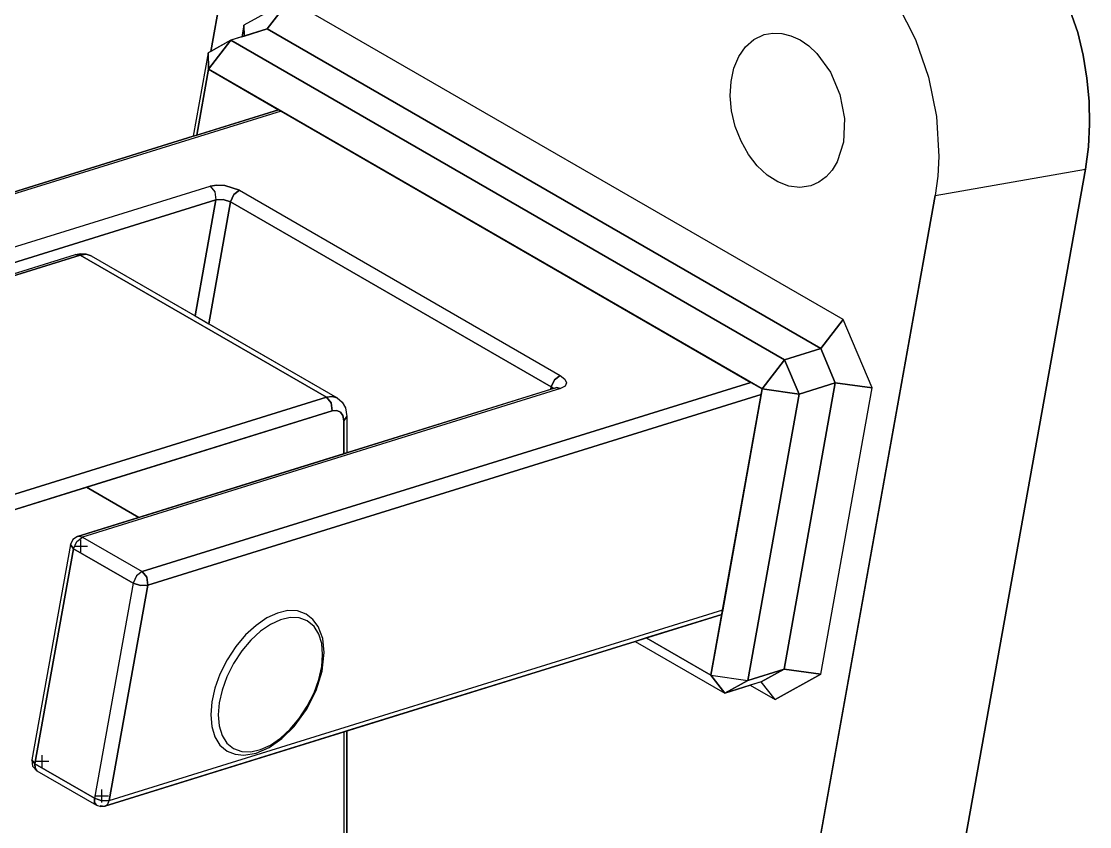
# Model space of a CAD drawing. Header units: millimetres. Extents: x -6198 to -2727, y 3560 to 4988.
# Drawn here: x -2929.8 to -2727.2, y 4397.4 to 4550.2 of the extents above; entities that cross this region are included whole.
import ezdxf

# ---------------------------------------------------------------- set-up
doc = ezdxf.new("R2010")
doc.units = ezdxf.units.MM
doc.header["$LTSCALE"] = 0.3
doc.layers.add('LCL', color=7, linetype='Continuous', lineweight=25)

msp = doc.modelspace()

# ---------------------------------------------------------------- linework, layer by layer
at = {"layer": 'LCL'}
for p, q in [((-2885.44, 4591.6, 19.05), (-2893.88, 4544.47, 19.05)), ((-2893.88, 4544.47, 19.05), (-2885.44, 4591.6, 19.05)), ((-2885.44, 4591.6, 19.05), (-2893.88, 4544.47, 19.05)), ((-2729.47, 4548.03, 19.05), (-2732.35, 4556.33, 19.05)), ((-2729.47, 4548.03, 19.05), (-2732.35, 4556.33, 19.05)), ((-2732.35, 4556.33, 19.05), (-2729.47, 4548.03, 19.05)), ((-2878.93, 4554.23, 19.05), (-2887.59, 4549.44, 19.05)), ((-2878.93, 4554.23, 19.05), (-2887.59, 4549.44, 19.05)), ((-2878.93, 4554.23, 19.05), (-2887.59, 4549.44, 19.05)), ((-2878.93, 4554.23, 19.05), (-2883.17, 4548.73, 19.05)), ((-2883.17, 4548.73, 19.05), (-2878.93, 4554.23, 19.05)), ((-2878.93, 4554.23, 19.05), (-2883.17, 4548.73, 19.05)), ((-2773.93, 4493.61, 19.05), (-2878.93, 4554.23, 19.05)), ((-2773.93, 4493.61, 19.05), (-2878.93, 4554.23, 19.05)), ((-2773.93, 4493.61, 19.05), (-2878.93, 4554.23, 19.05)), ((-2763.61, 4553.43, 19.05), (-2760.24, 4546.74, 19.05)), ((-2763.61, 4553.43, 19.05), (-2760.24, 4546.74, 19.05)), ((-2763.61, 4553.43, 19.05), (-2760.24, 4546.74, 19.05)), ((-2883.17, 4548.73, 19.05), (-2890.06, 4546.59, 19.05)), ((-2887.59, 4549.44, 19.05), (-2887.99, 4547.23, 19.05)), ((-2887.59, 4549.44, 19.05), (-2887.99, 4547.23, 19.05)), ((-2887.59, 4549.44, 19.05), (-2887.99, 4547.23, 19.05)), ((-2887.59, 4549.44, 19.05), (-2887.53, 4547.37, 19.05)), ((-2887.53, 4547.37, 19.05), (-2887.59, 4549.44, 19.05)), ((-2887.59, 4549.44, 19.05), (-2887.53, 4547.37, 19.05)), ((-2883.17, 4548.73, 19.05), (-2887.53, 4547.37, 19.05)), ((-2887.53, 4547.37, 19.05), (-2883.17, 4548.73, 19.05)), ((-2883.17, 4548.73, 19.05), (-2778.17, 4488.1, 19.05)), ((-2778.17, 4488.1, 19.05), (-2883.17, 4548.73, 19.05)), ((-2778.17, 4488.1, 19.05), (-2883.17, 4548.73, 19.05)), ((-2890.06, 4546.59, 19.05), (-2894.39, 4544.19, 19.05)), ((-2890.06, 4546.59, 19.05), (-2894.3, 4541.08, 19.05)), ((-2894.3, 4541.08, 19.05), (-2890.06, 4546.59, 19.05)), ((-2894.3, 4541.08, 19.05), (-2890.06, 4546.59, 19.05)), ((-2890.06, 4546.59, 19.05), (-2893.88, 4544.47, 19.05)), ((-2890.06, 4546.59, 19.05), (-2893.88, 4544.47, 19.05)), ((-2887.99, 4547.23, 19.05), (-2890.06, 4546.59, 19.05)), ((-2887.99, 4547.23, 19.05), (-2890.06, 4546.59, 19.05)), ((-2785.05, 4485.96, 19.05), (-2890.06, 4546.59, 19.05)), ((-2890.06, 4546.59, 19.05), (-2785.05, 4485.96, 19.05)), ((-2785.05, 4485.96, 19.05), (-2890.06, 4546.59, 19.05)), ((-2887.53, 4547.37, 19.05), (-2887.99, 4547.23, 19.05)), ((-2887.99, 4547.23, 19.05), (-2887.53, 4547.37, 19.05)), ((-2792.46, 4545.32, 19.05), (-2790.86, 4546.74, 19.05)), ((-2792.46, 4545.32, 19.05), (-2790.86, 4546.74, 19.05)), ((-2790.86, 4546.74, 19.05), (-2788.95, 4547.65, 19.05)), ((-2790.86, 4546.74, 19.05), (-2788.95, 4547.65, 19.05)), ((-2788.95, 4547.65, 19.05), (-2787.3, 4547.96, 19.05)), ((-2788.95, 4547.65, 19.05), (-2787.3, 4547.96, 19.05)), ((-2787.3, 4547.96, 19.05), (-2785.59, 4547.89, 19.05)), ((-2787.3, 4547.96, 19.05), (-2785.59, 4547.89, 19.05)), ((-2785.59, 4547.89, 19.05), (-2783.85, 4547.45, 19.05)), ((-2785.59, 4547.89, 19.05), (-2783.85, 4547.45, 19.05)), ((-2783.85, 4547.45, 19.05), (-2782.11, 4546.64, 19.05)), ((-2783.85, 4547.45, 19.05), (-2782.11, 4546.64, 19.05)), ((-2782.11, 4546.64, 19.05), (-2780.46, 4545.5, 19.05)), ((-2782.11, 4546.64, 19.05), (-2780.46, 4545.5, 19.05)), ((-2760.24, 4546.74, 19.05), (-2757.75, 4539.57, 19.05)), ((-2760.24, 4546.74, 19.05), (-2757.75, 4539.57, 19.05)), ((-2760.24, 4546.74, 19.05), (-2757.75, 4539.57, 19.05)), ((-2728.45, 4543.75, 19.05), (-2729.47, 4548.03, 19.05)), ((-2728.45, 4543.75, 19.05), (-2729.47, 4548.03, 19.05)), ((-2729.47, 4548.03, 19.05), (-2728.45, 4543.75, 19.05)), ((-2894.39, 4544.19, 19.05), (-2897.22, 4528.38, 19.05)), ((-2894.39, 4544.19, 19.05), (-2897.22, 4528.38, 19.05)), ((-2894.39, 4544.19, 19.05), (-2897.22, 4528.38, 19.05)), ((-2893.88, 4544.47, 19.05), (-2894.39, 4544.19, 19.05)), ((-2893.88, 4544.47, 19.05), (-2894.39, 4544.19, 19.05)), ((-2894.3, 4541.08, 19.05), (-2894.39, 4544.19, 19.05)), ((-2894.39, 4544.19, 19.05), (-2894.3, 4541.08, 19.05)), ((-2894.3, 4541.08, 19.05), (-2894.39, 4544.19, 19.05)), ((-2793.73, 4543.48, 19.05), (-2792.46, 4545.32, 19.05)), ((-2793.73, 4543.48, 19.05), (-2792.46, 4545.32, 19.05)), ((-2780.46, 4545.5, 19.05), (-2778.93, 4544.07, 19.05)), ((-2780.46, 4545.5, 19.05), (-2778.93, 4544.07, 19.05)), ((-2794.66, 4541.27, 19.05), (-2793.73, 4543.48, 19.05)), ((-2794.66, 4541.27, 19.05), (-2793.73, 4543.48, 19.05)), ((-2778.93, 4544.07, 19.05), (-2776.36, 4540.54, 19.05)), ((-2778.93, 4544.07, 19.05), (-2776.36, 4540.54, 19.05)), ((-2727.72, 4539.41, 19.05), (-2728.45, 4543.75, 19.05)), ((-2727.72, 4539.41, 19.05), (-2728.45, 4543.75, 19.05)), ((-2728.45, 4543.75, 19.05), (-2727.72, 4539.41, 19.05)), ((-2894.3, 4541.08, 19.05), (-2896.54, 4528.59, 19.05)), ((-2896.54, 4528.59, 19.05), (-2894.3, 4541.08, 19.05)), ((-2894.3, 4541.08, 19.05), (-2896.54, 4528.59, 19.05)), ((-2894.3, 4541.08, 19.05), (-2881.02, 4533.41, 19.05)), ((-2881.02, 4533.41, 19.05), (-2894.3, 4541.08, 19.05)), ((-2789.29, 4480.45, 19.05), (-2894.3, 4541.08, 19.05)), ((-2795.21, 4538.78, 19.05), (-2794.66, 4541.27, 19.05)), ((-2795.21, 4538.78, 19.05), (-2794.66, 4541.27, 19.05)), ((-2776.36, 4540.54, 19.05), (-2774.56, 4536.33, 19.05)), ((-2776.36, 4540.54, 19.05), (-2774.56, 4536.33, 19.05)), ((-2795.36, 4536.06, 19.05), (-2795.21, 4538.78, 19.05)), ((-2795.36, 4536.06, 19.05), (-2795.21, 4538.78, 19.05)), ((-2757.75, 4539.57, 19.05), (-2756.24, 4532.11, 19.05)), ((-2757.75, 4539.57, 19.05), (-2756.24, 4532.11, 19.05)), ((-2757.75, 4539.57, 19.05), (-2756.24, 4532.11, 19.05)), ((-2727.3, 4535.05, 19.05), (-2727.72, 4539.41, 19.05)), ((-2727.3, 4535.05, 19.05), (-2727.72, 4539.41, 19.05)), ((-2727.72, 4539.41, 19.05), (-2727.3, 4535.05, 19.05)), ((-2795.11, 4533.19, 19.05), (-2795.36, 4536.06, 19.05)), ((-2795.11, 4533.19, 19.05), (-2795.36, 4536.06, 19.05)), ((-2774.56, 4536.33, 19.05), (-2773.69, 4531.72, 19.05)), ((-2774.56, 4536.33, 19.05), (-2773.69, 4531.72, 19.05)), ((-2727.2, 4530.7, 19.05), (-2727.3, 4535.05, 19.05)), ((-2727.2, 4530.7, 19.05), (-2727.3, 4535.05, 19.05)), ((-2727.3, 4535.05, 19.05), (-2727.2, 4530.7, 19.05)), ((-2881.02, 4533.41, 19.05), (-2996.91, 4497.4, 19.05)), ((-2880.55, 4533.14, 19.05), (-2995.99, 4497.26, 19.05)), ((-2880.55, 4533.14, 19.05), (-2995.99, 4497.26, 19.05)), ((-2880.55, 4533.14, 19.05), (-2995.99, 4497.26, 19.05)), ((-2896.54, 4528.59, 19.05), (-2881.02, 4533.41, 19.05)), ((-2896.54, 4528.59, 19.05), (-2881.02, 4533.41, 19.05)), ((-2881.02, 4533.41, 19.05), (-2880.55, 4533.14, 19.05)), ((-2881.02, 4533.41, 19.05), (-2880.55, 4533.14, 19.05)), ((-2791.45, 4481.7, 19.05), (-2880.55, 4533.14, 19.05)), ((-2880.55, 4533.14, 19.05), (-2791.45, 4481.7, 19.05)), ((-2794.41, 4530.24, 19.05), (-2795.11, 4533.19, 19.05)), ((-2794.41, 4530.24, 19.05), (-2795.11, 4533.19, 19.05)), ((-2756.24, 4532.11, 19.05), (-2755.79, 4524.57, 19.05)), ((-2756.24, 4532.11, 19.05), (-2755.79, 4524.57, 19.05)), ((-2756.24, 4532.11, 19.05), (-2755.79, 4524.57, 19.05)), ((-2793.31, 4527.42, 19.05), (-2794.41, 4530.24, 19.05)), ((-2793.31, 4527.42, 19.05), (-2794.41, 4530.24, 19.05)), ((-2773.69, 4531.72, 19.05), (-2773.88, 4527.28, 19.05)), ((-2773.69, 4531.72, 19.05), (-2773.88, 4527.28, 19.05)), ((-2727.43, 4526.38, 19.05), (-2727.2, 4530.7, 19.05)), ((-2727.43, 4526.38, 19.05), (-2727.2, 4530.7, 19.05)), ((-2727.2, 4530.7, 19.05), (-2727.43, 4526.38, 19.05)), ((-2897.22, 4528.38, 19.05), (-2996.91, 4497.4, 19.05)), ((-2996.91, 4497.4, 19.05), (-2897.22, 4528.38, 19.05)), ((-2897.22, 4528.38, 19.05), (-2896.54, 4528.59, 19.05)), ((-2897.22, 4528.38, 19.05), (-2896.54, 4528.59, 19.05)), ((-2791.9, 4524.91, 19.05), (-2793.31, 4527.42, 19.05)), ((-2791.9, 4524.91, 19.05), (-2793.31, 4527.42, 19.05)), ((-2773.88, 4527.28, 19.05), (-2775.08, 4523.51, 19.05)), ((-2773.88, 4527.28, 19.05), (-2775.08, 4523.51, 19.05)), ((-2728.01, 4522.13, 19.05), (-2727.43, 4526.38, 19.05)), ((-2728.01, 4522.13, 19.05), (-2727.43, 4526.38, 19.05)), ((-2727.43, 4526.38, 19.05), (-2728.01, 4522.13, 19.05)), ((-2790.23, 4522.76, 19.05), (-2791.9, 4524.91, 19.05)), ((-2790.23, 4522.76, 19.05), (-2791.9, 4524.91, 19.05)), ((-2755.79, 4524.57, 19.05), (-2755.99, 4520.83, 19.05)), ((-2755.79, 4524.57, 19.05), (-2755.99, 4520.83, 19.05)), ((-2755.79, 4524.57, 19.05), (-2755.99, 4520.83, 19.05)), ((-2788.36, 4521.02, 19.05), (-2790.23, 4522.76, 19.05)), ((-2788.36, 4521.02, 19.05), (-2790.23, 4522.76, 19.05)), ((-2776.03, 4521.96, 19.05), (-2777.18, 4520.67, 19.05)), ((-2776.03, 4521.96, 19.05), (-2777.18, 4520.67, 19.05)), ((-2775.08, 4523.51, 19.05), (-2776.03, 4521.96, 19.05)), ((-2775.08, 4523.51, 19.05), (-2776.03, 4521.96, 19.05)), ((-2772.55, 4273.7, 19.05), (-2728.01, 4522.13, 19.05)), ((-2728.01, 4522.13, 19.05), (-2772.55, 4273.7, 19.05)), ((-2772.55, 4273.7, 19.05), (-2728.01, 4522.13, 19.05)), ((-2756.49, 4517.16, 19.05), (-2728.01, 4522.13, 19.05)), ((-2756.49, 4517.16, 19.05), (-2728.01, 4522.13, 19.05)), ((-2756.49, 4517.16, 19.05), (-2728.01, 4522.13, 19.05)), ((-2786.35, 4519.72, 19.05), (-2788.36, 4521.02, 19.05)), ((-2786.35, 4519.72, 19.05), (-2788.36, 4521.02, 19.05)), ((-2777.18, 4520.67, 19.05), (-2778.53, 4519.67, 19.05)), ((-2777.18, 4520.67, 19.05), (-2778.53, 4519.67, 19.05)), ((-2755.99, 4520.83, 19.05), (-2756.49, 4517.16, 19.05)), ((-2755.99, 4520.83, 19.05), (-2756.49, 4517.16, 19.05)), ((-2755.99, 4520.83, 19.05), (-2756.49, 4517.16, 19.05)), ((-2984.68, 4490.73, 19.05), (-2893.99, 4518.92, 19.05)), ((-2984.68, 4490.73, 19.05), (-2893.99, 4518.92, 19.05)), ((-2984.68, 4490.73, 19.05), (-2893.99, 4518.92, 19.05)), ((-2893.99, 4518.92, 19.05), (-2892.69, 4519.12, 19.05)), ((-2892.69, 4519.12, 19.05), (-2893.99, 4518.92, 19.05)), ((-2892.69, 4519.12, 19.05), (-2893.99, 4518.92, 19.05)), ((-2893.99, 4518.92, 19.05), (-2893.08, 4517.82, 19.05)), ((-2893.99, 4518.92, 19.05), (-2893.08, 4517.82, 19.05)), ((-2893.99, 4518.92, 19.05), (-2893.08, 4517.82, 19.05)), ((-2893.08, 4517.82, 19.05), (-2892.89, 4516.33, 19.05)), ((-2893.08, 4517.82, 19.05), (-2892.89, 4516.33, 19.05)), ((-2893.08, 4517.82, 19.05), (-2892.89, 4516.33, 19.05)), ((-2892.69, 4519.12, 19.05), (-2891.21, 4519.04, 19.05)), ((-2891.21, 4519.04, 19.05), (-2892.69, 4519.12, 19.05)), ((-2891.21, 4519.04, 19.05), (-2892.69, 4519.12, 19.05)), ((-2891.21, 4519.04, 19.05), (-2888.4, 4518.14, 19.05)), ((-2888.4, 4518.14, 19.05), (-2891.21, 4519.04, 19.05)), ((-2888.4, 4518.14, 19.05), (-2891.21, 4519.04, 19.05)), ((-2889.47, 4517.32, 19.05), (-2888.4, 4518.14, 19.05)), ((-2889.47, 4517.32, 19.05), (-2888.4, 4518.14, 19.05)), ((-2888.4, 4518.14, 19.05), (-2889.47, 4517.32, 19.05)), ((-2888.4, 4518.14, 19.05), (-2827.59, 4483.03, 19.05)), ((-2888.4, 4518.14, 19.05), (-2827.59, 4483.03, 19.05)), ((-2888.4, 4518.14, 19.05), (-2827.59, 4483.03, 19.05)), ((-2784.26, 4518.93, 19.05), (-2786.35, 4519.72, 19.05)), ((-2784.26, 4518.93, 19.05), (-2786.35, 4519.72, 19.05)), ((-2782.14, 4518.67, 19.05), (-2784.26, 4518.93, 19.05)), ((-2782.14, 4518.67, 19.05), (-2784.26, 4518.93, 19.05)), ((-2780.05, 4519, 19.05), (-2782.14, 4518.67, 19.05)), ((-2780.05, 4519, 19.05), (-2782.14, 4518.67, 19.05)), ((-2778.53, 4519.67, 19.05), (-2780.05, 4519, 19.05)), ((-2778.53, 4519.67, 19.05), (-2780.05, 4519, 19.05)), ((-2983.58, 4488.14, 19.05), (-2892.89, 4516.33, 19.05)), ((-2892.89, 4516.33, 19.05), (-2970.22, 4492.29, 19.05)), ((-2892.89, 4516.33, 19.05), (-2970.22, 4492.29, 19.05)), ((-2896.84, 4494.32, 19.05), (-2892.89, 4516.33, 19.05)), ((-2892.89, 4516.33, 19.05), (-2896.84, 4494.32, 19.05)), ((-2892.89, 4516.33, 19.05), (-2896.84, 4494.32, 19.05)), ((-2890.1, 4515.94, 19.05), (-2894.24, 4492.82, 19.05)), ((-2894.24, 4492.82, 19.05), (-2890.1, 4515.94, 19.05)), ((-2890.1, 4515.94, 19.05), (-2894.24, 4492.82, 19.05)), ((-2891.5, 4516.39, 19.05), (-2892.89, 4516.33, 19.05)), ((-2892.89, 4516.33, 19.05), (-2891.5, 4516.39, 19.05)), ((-2891.5, 4516.39, 19.05), (-2892.89, 4516.33, 19.05)), ((-2890.1, 4515.94, 19.05), (-2891.5, 4516.39, 19.05)), ((-2891.5, 4516.39, 19.05), (-2890.1, 4515.94, 19.05)), ((-2890.1, 4515.94, 19.05), (-2891.5, 4516.39, 19.05)), ((-2890.1, 4515.94, 19.05), (-2889.47, 4517.32, 19.05)), ((-2890.1, 4515.94, 19.05), (-2889.47, 4517.32, 19.05)), ((-2889.47, 4517.32, 19.05), (-2890.1, 4515.94, 19.05)), ((-2829.29, 4480.83, 19.05), (-2890.1, 4515.94, 19.05)), ((-2829.29, 4480.83, 19.05), (-2890.1, 4515.94, 19.05)), ((-2890.1, 4515.94, 19.05), (-2829.29, 4480.83, 19.05)), ((-2756.49, 4517.16, 19.05), (-2801.03, 4268.73, 19.05)), ((-2801.03, 4268.73, 19.05), (-2756.49, 4517.16, 19.05)), ((-2801.03, 4268.73, 19.05), (-2756.49, 4517.16, 19.05)), ((-2980.45, 4487.03, 19.05), (-2919.53, 4505.98, 19.05)), ((-2979.54, 4486.9, 19.05), (-2918.62, 4505.84, 19.05)), ((-2918.62, 4505.84, 19.05), (-2979.54, 4486.9, 19.05)), ((-2979.54, 4486.9, 19.05), (-2918.62, 4505.84, 19.05)), ((-2967.88, 4490.94, 19.05), (-2919.53, 4505.98, 19.05)), ((-2967.88, 4490.94, 19.05), (-2919.53, 4505.98, 19.05)), ((-2919.53, 4505.98, 19.05), (-2918.57, 4506.16, 19.05)), ((-2919.53, 4505.98, 19.05), (-2918.57, 4506.16, 19.05)), ((-2919.53, 4505.98, 19.05), (-2918.57, 4506.16, 19.05)), ((-2918.62, 4505.84, 19.05), (-2919.53, 4505.98, 19.05)), ((-2919.53, 4505.98, 19.05), (-2918.62, 4505.84, 19.05)), ((-2919.53, 4505.98, 19.05), (-2918.62, 4505.84, 19.05)), ((-2917.52, 4505.99, 19.05), (-2918.62, 4505.84, 19.05)), ((-2918.62, 4505.84, 19.05), (-2917.52, 4505.99, 19.05)), ((-2918.62, 4505.84, 19.05), (-2917.52, 4505.99, 19.05)), ((-2918.62, 4505.84, 19.05), (-2871.95, 4478.9, 19.05)), ((-2871.95, 4478.9, 19.05), (-2918.62, 4505.84, 19.05)), ((-2918.62, 4505.84, 19.05), (-2871.95, 4478.9, 19.05)), ((-2918.57, 4506.16, 19.05), (-2917.54, 4506.09, 19.05)), ((-2918.57, 4506.16, 19.05), (-2917.54, 4506.09, 19.05)), ((-2918.57, 4506.16, 19.05), (-2917.54, 4506.09, 19.05)), ((-2917.54, 4506.09, 19.05), (-2916.57, 4505.71, 19.05)), ((-2917.54, 4506.09, 19.05), (-2916.57, 4505.71, 19.05)), ((-2917.54, 4506.09, 19.05), (-2916.57, 4505.71, 19.05)), ((-2916.57, 4505.71, 19.05), (-2917.52, 4505.99, 19.05)), ((-2917.52, 4505.99, 19.05), (-2916.57, 4505.71, 19.05)), ((-2917.52, 4505.99, 19.05), (-2916.57, 4505.71, 19.05)), ((-2916.57, 4505.71, 19.05), (-2896.84, 4494.32, 19.05)), ((-2916.57, 4505.71, 19.05), (-2896.84, 4494.32, 19.05)), ((-2916.57, 4505.71, 19.05), (-2869.91, 4478.77, 19.05)), ((-2896.84, 4494.32, 19.05), (-2894.24, 4492.82, 19.05)), ((-2896.84, 4494.32, 19.05), (-2894.24, 4492.82, 19.05)), ((-2778.17, 4488.1, 19.05), (-2773.93, 4493.61, 19.05)), ((-2773.93, 4493.61, 19.05), (-2778.17, 4488.1, 19.05)), ((-2773.93, 4493.61, 19.05), (-2778.17, 4488.1, 19.05)), ((-2768.43, 4480.65, 19.05), (-2773.93, 4493.61, 19.05)), ((-2768.43, 4480.65, 19.05), (-2773.93, 4493.61, 19.05)), ((-2768.43, 4480.65, 19.05), (-2773.93, 4493.61, 19.05)), ((-2894.24, 4492.82, 19.05), (-2869.91, 4478.77, 19.05)), ((-2894.24, 4492.82, 19.05), (-2869.91, 4478.77, 19.05)), ((-2785.05, 4485.96, 19.05), (-2778.17, 4488.1, 19.05)), ((-2778.17, 4488.1, 19.05), (-2785.05, 4485.96, 19.05)), ((-2778.17, 4488.1, 19.05), (-2785.05, 4485.96, 19.05)), ((-2778.17, 4488.1, 19.05), (-2775.43, 4481.62, 19.05)), ((-2775.43, 4481.62, 19.05), (-2778.17, 4488.1, 19.05)), ((-2775.43, 4481.62, 19.05), (-2778.17, 4488.1, 19.05)), ((-2789.29, 4480.45, 19.05), (-2785.05, 4485.96, 19.05)), ((-2785.05, 4485.96, 19.05), (-2789.29, 4480.45, 19.05)), ((-2789.29, 4480.45, 19.05), (-2785.05, 4485.96, 19.05)), ((-2785.05, 4485.96, 19.05), (-2782.31, 4479.48, 19.05)), ((-2782.31, 4479.48, 19.05), (-2785.05, 4485.96, 19.05)), ((-2782.31, 4479.48, 19.05), (-2785.05, 4485.96, 19.05)), ((-2906.9, 4445.83, 19.05), (-2791.45, 4481.7, 19.05)), ((-2791.45, 4481.7, 19.05), (-2906.9, 4445.83, 19.05)), ((-2791.45, 4481.7, 19.05), (-2906.9, 4445.83, 19.05)), ((-2828.66, 4482.21, 19.05), (-2829.29, 4480.83, 19.05)), ((-2829.29, 4480.83, 19.05), (-2828.66, 4482.21, 19.05)), ((-2828.66, 4482.21, 19.05), (-2829.29, 4480.83, 19.05)), ((-2827.59, 4483.03, 19.05), (-2828.66, 4482.21, 19.05)), ((-2828.66, 4482.21, 19.05), (-2827.59, 4483.03, 19.05)), ((-2827.59, 4483.03, 19.05), (-2828.66, 4482.21, 19.05)), ((-2827.59, 4483.03, 19.05), (-2826.71, 4482.33, 19.05)), ((-2827.59, 4483.03, 19.05), (-2826.71, 4482.33, 19.05)), ((-2827.59, 4483.03, 19.05), (-2826.71, 4482.33, 19.05)), ((-2826.71, 4482.33, 19.05), (-2826.4, 4481.63, 19.05)), ((-2826.71, 4482.33, 19.05), (-2826.4, 4481.63, 19.05)), ((-2826.71, 4482.33, 19.05), (-2826.4, 4481.63, 19.05)), ((-2826.4, 4481.63, 19.05), (-2826.67, 4481, 19.05)), ((-2826.4, 4481.63, 19.05), (-2826.67, 4481, 19.05)), ((-2826.4, 4481.63, 19.05), (-2826.67, 4481, 19.05)), ((-2791.45, 4481.7, 19.05), (-2789.29, 4480.45, 19.05)), ((-2789.29, 4480.45, 19.05), (-2791.45, 4481.7, 19.05)), ((-2775.43, 4481.62, 19.05), (-2785.15, 4427.32, 19.05)), ((-2785.15, 4427.32, 19.05), (-2775.43, 4481.62, 19.05)), ((-2785.15, 4427.32, 19.05), (-2775.43, 4481.62, 19.05)), ((-2775.43, 4481.62, 19.05), (-2782.31, 4479.48, 19.05)), ((-2782.31, 4479.48, 19.05), (-2775.43, 4481.62, 19.05)), ((-2775.43, 4481.62, 19.05), (-2782.31, 4479.48, 19.05)), ((-2768.43, 4480.65, 19.05), (-2775.43, 4481.62, 19.05)), ((-2775.43, 4481.62, 19.05), (-2768.43, 4480.65, 19.05)), ((-2768.43, 4480.65, 19.05), (-2775.43, 4481.62, 19.05)), ((-2828.43, 4480.68, 19.05), (-2919.12, 4452.49, 19.05)), ((-2827.53, 4480.54, 19.05), (-2918.21, 4452.36, 19.05)), ((-2827.53, 4480.54, 19.05), (-2918.21, 4452.36, 19.05)), ((-2827.53, 4480.54, 19.05), (-2918.21, 4452.36, 19.05)), ((-2789.49, 4479.38, 19.05), (-2905.8, 4443.23, 19.05)), ((-2905.8, 4443.23, 19.05), (-2789.49, 4479.38, 19.05)), ((-2789.49, 4479.38, 19.05), (-2905.8, 4443.23, 19.05)), ((-2868.08, 4468.36, 19.05), (-2829.37, 4480.39, 19.05)), ((-2868.08, 4468.36, 19.05), (-2829.37, 4480.39, 19.05)), ((-2829.37, 4480.39, 19.05), (-2829.29, 4480.83, 19.05)), ((-2829.37, 4480.39, 19.05), (-2829.29, 4480.83, 19.05)), ((-2829.29, 4480.83, 19.05), (-2829.37, 4480.39, 19.05)), ((-2829.37, 4480.39, 19.05), (-2828.89, 4480.53, 19.05)), ((-2828.89, 4480.53, 19.05), (-2829.37, 4480.39, 19.05)), ((-2828.89, 4480.53, 19.05), (-2829.29, 4480.83, 19.05)), ((-2829.29, 4480.83, 19.05), (-2828.89, 4480.53, 19.05)), ((-2829.29, 4480.83, 19.05), (-2828.89, 4480.53, 19.05)), ((-2828.89, 4480.53, 19.05), (-2828.43, 4480.68, 19.05)), ((-2828.43, 4480.68, 19.05), (-2828.89, 4480.53, 19.05)), ((-2828.31, 4480.73, 19.05), (-2828.43, 4480.68, 19.05)), ((-2828.31, 4480.73, 19.05), (-2828.43, 4480.68, 19.05)), ((-2828.31, 4480.73, 19.05), (-2828.43, 4480.68, 19.05)), ((-2828.43, 4480.68, 19.05), (-2828.33, 4480.7, 19.05)), ((-2828.43, 4480.68, 19.05), (-2828.33, 4480.7, 19.05)), ((-2827.53, 4480.54, 19.05), (-2828.43, 4480.68, 19.05)), ((-2828.33, 4480.7, 19.05), (-2828.31, 4480.73, 19.05)), ((-2828.33, 4480.7, 19.05), (-2828.31, 4480.73, 19.05)), ((-2828.33, 4480.7, 19.05), (-2828.31, 4480.73, 19.05)), ((-2828.33, 4480.7, 19.05), (-2827.53, 4480.54, 19.05)), ((-2827.53, 4480.54, 19.05), (-2828.33, 4480.7, 19.05)), ((-2826.67, 4481, 19.05), (-2827.53, 4480.54, 19.05)), ((-2826.67, 4481, 19.05), (-2827.53, 4480.54, 19.05)), ((-2826.67, 4481, 19.05), (-2827.53, 4480.54, 19.05)), ((-2799.03, 4426.15, 19.05), (-2789.29, 4480.45, 19.05)), ((-2796.79, 4438.58, 19.05), (-2789.49, 4479.38, 19.05)), ((-2789.49, 4479.38, 19.05), (-2796.79, 4438.58, 19.05)), ((-2792.05, 4425.18, 19.05), (-2782.31, 4479.48, 19.05)), ((-2782.31, 4479.48, 19.05), (-2792.05, 4425.18, 19.05)), ((-2792.05, 4425.18, 19.05), (-2782.31, 4479.48, 19.05)), ((-2789.29, 4480.45, 19.05), (-2789.49, 4479.38, 19.05)), ((-2789.49, 4479.38, 19.05), (-2789.29, 4480.45, 19.05)), ((-2782.31, 4479.48, 19.05), (-2789.29, 4480.45, 19.05)), ((-2789.29, 4480.45, 19.05), (-2782.31, 4479.48, 19.05)), ((-2789.29, 4480.45, 19.05), (-2782.31, 4479.48, 19.05)), ((-2778.17, 4426.35, 19.05), (-2768.43, 4480.65, 19.05)), ((-2778.17, 4426.35, 19.05), (-2768.43, 4480.65, 19.05)), ((-2778.17, 4426.35, 19.05), (-2768.43, 4480.65, 19.05)), ((-2871.95, 4478.9, 19.05), (-2932.87, 4459.95, 19.05)), ((-2932.87, 4459.95, 19.05), (-2871.95, 4478.9, 19.05)), ((-2932.87, 4459.95, 19.05), (-2871.95, 4478.9, 19.05)), ((-2870.85, 4479.05, 19.05), (-2871.95, 4478.9, 19.05)), ((-2871.95, 4478.9, 19.05), (-2870.85, 4479.05, 19.05)), ((-2871.95, 4478.9, 19.05), (-2870.85, 4479.05, 19.05)), ((-2871.95, 4478.9, 19.05), (-2871.04, 4477.8, 19.05)), ((-2871.04, 4477.8, 19.05), (-2871.95, 4478.9, 19.05)), ((-2871.95, 4478.9, 19.05), (-2871.04, 4477.8, 19.05)), ((-2871.04, 4477.8, 19.05), (-2870.86, 4476.31, 19.05)), ((-2870.86, 4476.31, 19.05), (-2871.04, 4477.8, 19.05)), ((-2871.04, 4477.8, 19.05), (-2870.86, 4476.31, 19.05)), ((-2869.91, 4478.77, 19.05), (-2870.85, 4479.05, 19.05)), ((-2870.85, 4479.05, 19.05), (-2869.91, 4478.77, 19.05)), ((-2870.85, 4479.05, 19.05), (-2869.91, 4478.77, 19.05)), ((-2869.91, 4478.77, 19.05), (-2868.97, 4477.96, 19.05)), ((-2869.91, 4478.77, 19.05), (-2868.97, 4477.96, 19.05)), ((-2869.91, 4478.77, 19.05), (-2868.97, 4477.96, 19.05)), ((-2868.97, 4477.96, 19.05), (-2868.35, 4476.87, 19.05)), ((-2868.97, 4477.96, 19.05), (-2868.35, 4476.87, 19.05)), ((-2868.97, 4477.96, 19.05), (-2868.35, 4476.87, 19.05)), ((-2931.77, 4457.36, 19.05), (-2870.86, 4476.31, 19.05)), ((-2917.44, 4461.82, 19.05), (-2870.86, 4476.31, 19.05)), ((-2870.86, 4476.31, 19.05), (-2917.44, 4461.82, 19.05)), ((-2870.86, 4476.31, 19.05), (-2869.97, 4476.39, 19.05)), ((-2869.97, 4476.39, 19.05), (-2870.86, 4476.31, 19.05)), ((-2870.86, 4476.31, 19.05), (-2869.97, 4476.39, 19.05)), ((-2869.97, 4476.39, 19.05), (-2869.28, 4476.07, 19.05)), ((-2869.28, 4476.07, 19.05), (-2869.97, 4476.39, 19.05)), ((-2869.97, 4476.39, 19.05), (-2869.28, 4476.07, 19.05)), ((-2869.28, 4476.07, 19.05), (-2868.82, 4475.39, 19.05)), ((-2868.82, 4475.39, 19.05), (-2869.28, 4476.07, 19.05)), ((-2869.28, 4476.07, 19.05), (-2868.82, 4475.39, 19.05)), ((-2868.82, 4475.39, 19.05), (-2868.66, 4474.39, 19.05)), ((-2868.66, 4474.39, 19.05), (-2868.82, 4475.39, 19.05)), ((-2868.82, 4475.39, 19.05), (-2868.66, 4474.39, 19.05)), ((-2868.35, 4476.87, 19.05), (-2868.08, 4475.21, 19.05)), ((-2868.35, 4476.87, 19.05), (-2868.08, 4475.21, 19.05)), ((-2868.35, 4476.87, 19.05), (-2868.08, 4475.21, 19.05)), ((-2868.08, 4475.21, 19.05), (-2868.66, 4474.39, 19.05)), ((-2868.66, 4474.39, 19.05), (-2868.08, 4475.21, 19.05)), ((-2868.08, 4475.21, 19.05), (-2868.66, 4474.39, 19.05)), ((-2868.66, 4474.39, 19.05), (-2868.66, 4468.17, 19.05)), ((-2868.66, 4468.17, 19.05), (-2868.66, 4474.39, 19.05)), ((-2868.66, 4474.39, 19.05), (-2868.66, 4468.17, 19.05)), ((-2868.08, 4475.21, 19.05), (-2868.08, 4468.36, 19.05)), ((-2868.08, 4475.21, 19.05), (-2868.08, 4468.36, 19.05)), ((-2868.08, 4475.21, 19.05), (-2868.08, 4468.36, 19.05)), ((-2868.66, 4468.17, 19.05), (-2907.53, 4456.1, 19.05)), ((-2907.53, 4456.1, 19.05), (-2868.66, 4468.17, 19.05)), ((-2868.66, 4468.17, 19.05), (-2868.08, 4468.36, 19.05)), ((-2868.08, 4468.36, 19.05), (-2868.66, 4468.17, 19.05)), ((-2931.77, 4457.36, 19.05), (-2917.44, 4461.82, 19.05)), ((-2917.44, 4461.82, 19.05), (-2931.77, 4457.36, 19.05)), ((-2917.44, 4461.82, 19.05), (-2907.53, 4456.1, 19.05)), ((-2907.53, 4456.1, 19.05), (-2917.44, 4461.82, 19.05)), ((-2907.53, 4456.1, 19.05), (-2917.44, 4461.82, 19.05)), ((-2907.53, 4456.1, 19.05), (-2919.12, 4452.49, 19.05)), ((-2919.12, 4452.49, 19.05), (-2907.53, 4456.1, 19.05)), ((-2920.5, 4450.94, 19.05), (-2927.81, 4410.13, 19.05)), ((-2920.5, 4450.94, 19.05), (-2927.81, 4410.13, 19.05)), ((-2920.5, 4450.94, 19.05), (-2927.81, 4410.13, 19.05)), ((-2920.03, 4451.91, 19.05), (-2920.5, 4450.94, 19.05)), ((-2920.03, 4451.91, 19.05), (-2920.5, 4450.94, 19.05)), ((-2920.03, 4451.91, 19.05), (-2920.5, 4450.94, 19.05)), ((-2919.91, 4450.15, 19.05), (-2920.5, 4450.94, 19.05)), ((-2920.5, 4450.94, 19.05), (-2919.91, 4450.15, 19.05)), ((-2919.91, 4450.15, 19.05), (-2920.5, 4450.94, 19.05)), ((-2919.12, 4452.49, 19.05), (-2920.03, 4451.91, 19.05)), ((-2919.12, 4452.49, 19.05), (-2920.03, 4451.91, 19.05)), ((-2919.12, 4452.49, 19.05), (-2920.03, 4451.91, 19.05)), ((-2919.91, 4450.15, 19.05), (-2919.28, 4451.53, 19.05)), ((-2919.91, 4450.15, 19.05), (-2919.28, 4451.53, 19.05)), ((-2919.91, 4450.15, 19.05), (-2919.28, 4451.53, 19.05)), ((-2919.28, 4451.53, 19.05), (-2918.21, 4452.36, 19.05)), ((-2919.28, 4451.53, 19.05), (-2918.21, 4452.36, 19.05)), ((-2919.28, 4451.53, 19.05), (-2918.21, 4452.36, 19.05)), ((-2918.21, 4452.36, 19.05), (-2919.12, 4452.49, 19.05)), ((-2918.21, 4452.36, 19.05), (-2919.12, 4452.49, 19.05)), ((-2918.21, 4452.36, 19.05), (-2919.12, 4452.49, 19.05)), ((-2918.53, 4449.33, 19.05), (-2918.53, 4451.83, 19.05)), ((-2918.21, 4452.36, 19.05), (-2906.9, 4445.83, 19.05)), ((-2918.21, 4452.36, 19.05), (-2906.9, 4445.83, 19.05)), ((-2918.21, 4452.36, 19.05), (-2906.9, 4445.83, 19.05)), ((-2927.22, 4409.35, 19.05), (-2919.91, 4450.15, 19.05)), ((-2927.22, 4409.35, 19.05), (-2919.91, 4450.15, 19.05)), ((-2919.91, 4450.15, 19.05), (-2927.22, 4409.35, 19.05)), ((-2919.91, 4450.15, 19.05), (-2908.59, 4443.62, 19.05)), ((-2908.59, 4443.62, 19.05), (-2919.91, 4450.15, 19.05)), ((-2919.91, 4450.15, 19.05), (-2908.59, 4443.62, 19.05)), ((-2917.28, 4450.58, 19.05), (-2919.78, 4450.58, 19.05)), ((-2907.97, 4445, 19.05), (-2908.59, 4443.62, 19.05)), ((-2907.97, 4445, 19.05), (-2908.59, 4443.62, 19.05)), ((-2907.97, 4445, 19.05), (-2908.59, 4443.62, 19.05)), ((-2906.9, 4445.83, 19.05), (-2907.97, 4445, 19.05)), ((-2906.9, 4445.83, 19.05), (-2907.97, 4445, 19.05)), ((-2906.9, 4445.83, 19.05), (-2907.97, 4445, 19.05)), ((-2906.9, 4445.83, 19.05), (-2905.99, 4444.73, 19.05)), ((-2905.99, 4444.73, 19.05), (-2906.9, 4445.83, 19.05)), ((-2905.99, 4444.73, 19.05), (-2906.9, 4445.83, 19.05)), ((-2908.59, 4443.62, 19.05), (-2915.91, 4402.82, 19.05)), ((-2908.59, 4443.62, 19.05), (-2915.91, 4402.82, 19.05)), ((-2908.59, 4443.62, 19.05), (-2915.91, 4402.82, 19.05)), ((-2905.8, 4443.23, 19.05), (-2913.12, 4402.43, 19.05)), ((-2913.12, 4402.43, 19.05), (-2905.8, 4443.23, 19.05)), ((-2905.8, 4443.23, 19.05), (-2913.12, 4402.43, 19.05)), ((-2907.19, 4443.17, 19.05), (-2908.59, 4443.62, 19.05)), ((-2908.59, 4443.62, 19.05), (-2907.19, 4443.17, 19.05)), ((-2907.19, 4443.17, 19.05), (-2908.59, 4443.62, 19.05)), ((-2905.8, 4443.23, 19.05), (-2907.19, 4443.17, 19.05)), ((-2907.19, 4443.17, 19.05), (-2905.8, 4443.23, 19.05)), ((-2905.8, 4443.23, 19.05), (-2907.19, 4443.17, 19.05)), ((-2905.99, 4444.73, 19.05), (-2905.8, 4443.23, 19.05)), ((-2905.8, 4443.23, 19.05), (-2905.99, 4444.73, 19.05)), ((-2905.8, 4443.23, 19.05), (-2905.99, 4444.73, 19.05)), ((-2913.94, 4401.34, 19.05), (-2796.95, 4437.69, 19.05)), ((-2913.12, 4402.43, 19.05), (-2796.79, 4438.58, 19.05)), ((-2913.12, 4402.43, 19.05), (-2796.79, 4438.58, 19.05)), ((-2913.12, 4402.43, 19.05), (-2796.79, 4438.58, 19.05)), ((-2883.27, 4437.02, 19.05), (-2885.29, 4435.62, 19.05)), ((-2883.27, 4437.02, 19.05), (-2885.29, 4435.62, 19.05)), ((-2881.24, 4437.96, 19.05), (-2883.27, 4437.02, 19.05)), ((-2881.24, 4437.96, 19.05), (-2883.27, 4437.02, 19.05)), ((-2879.28, 4438.42, 19.05), (-2881.24, 4437.96, 19.05)), ((-2879.28, 4438.42, 19.05), (-2881.24, 4437.96, 19.05)), ((-2878.84, 4437.1, 19.05), (-2880.67, 4436.67, 19.05)), ((-2878.84, 4437.1, 19.05), (-2880.67, 4436.67, 19.05)), ((-2877.43, 4438.37, 19.05), (-2879.28, 4438.42, 19.05)), ((-2877.43, 4438.37, 19.05), (-2879.28, 4438.42, 19.05)), ((-2877.11, 4437.05, 19.05), (-2878.84, 4437.1, 19.05)), ((-2877.11, 4437.05, 19.05), (-2878.84, 4437.1, 19.05)), ((-2875.77, 4437.76, 19.05), (-2877.43, 4438.37, 19.05)), ((-2875.77, 4437.76, 19.05), (-2877.43, 4438.37, 19.05)), ((-2875.56, 4436.48, 19.05), (-2877.11, 4437.05, 19.05)), ((-2875.56, 4436.48, 19.05), (-2877.11, 4437.05, 19.05)), ((-2874.5, 4436.76, 19.05), (-2875.77, 4437.76, 19.05)), ((-2874.5, 4436.76, 19.05), (-2875.77, 4437.76, 19.05)), ((-2873.51, 4435.42, 19.05), (-2874.5, 4436.76, 19.05)), ((-2873.51, 4435.42, 19.05), (-2874.5, 4436.76, 19.05)), ((-2796.95, 4437.69, 19.05), (-2811.29, 4433.24, 19.05)), ((-2796.95, 4437.69, 19.05), (-2811.29, 4433.24, 19.05)), ((-2796.95, 4437.69, 19.05), (-2799.03, 4426.15, 19.05)), ((-2799.03, 4426.15, 19.05), (-2796.95, 4437.69, 19.05)), ((-2796.79, 4438.58, 19.05), (-2796.95, 4437.69, 19.05)), ((-2796.79, 4438.58, 19.05), (-2796.95, 4437.69, 19.05)), ((-2885.29, 4435.62, 19.05), (-2887.26, 4433.81, 19.05)), ((-2885.29, 4435.62, 19.05), (-2887.26, 4433.81, 19.05)), ((-2882.56, 4435.79, 19.05), (-2884.45, 4434.49, 19.05)), ((-2882.56, 4435.79, 19.05), (-2884.45, 4434.49, 19.05)), ((-2880.67, 4436.67, 19.05), (-2882.56, 4435.79, 19.05)), ((-2880.67, 4436.67, 19.05), (-2882.56, 4435.79, 19.05)), ((-2874.29, 4435.42, 19.05), (-2875.56, 4436.48, 19.05)), ((-2874.29, 4435.42, 19.05), (-2875.56, 4436.48, 19.05)), ((-2873.39, 4433.96, 19.05), (-2874.29, 4435.42, 19.05)), ((-2873.39, 4433.96, 19.05), (-2874.29, 4435.42, 19.05)), ((-2872.65, 4433.15, 19.05), (-2873.51, 4435.42, 19.05)), ((-2872.65, 4433.15, 19.05), (-2873.51, 4435.42, 19.05)), ((-2887.26, 4433.81, 19.05), (-2889.11, 4431.63, 19.05)), ((-2887.26, 4433.81, 19.05), (-2889.11, 4431.63, 19.05)), ((-2886.29, 4432.8, 19.05), (-2888.01, 4430.76, 19.05)), ((-2886.29, 4432.8, 19.05), (-2888.01, 4430.76, 19.05)), ((-2884.45, 4434.49, 19.05), (-2886.29, 4432.8, 19.05)), ((-2884.45, 4434.49, 19.05), (-2886.29, 4432.8, 19.05)), ((-2872.84, 4432.15, 19.05), (-2873.39, 4433.96, 19.05)), ((-2872.84, 4432.15, 19.05), (-2873.39, 4433.96, 19.05)), ((-2872.37, 4430.48, 19.05), (-2872.65, 4433.15, 19.05)), ((-2872.37, 4430.48, 19.05), (-2872.65, 4433.15, 19.05)), ((-2811.29, 4433.24, 19.05), (-2813.37, 4432.59, 19.05)), ((-2811.29, 4433.24, 19.05), (-2813.37, 4432.59, 19.05)), ((-2811.29, 4433.24, 19.05), (-2799.03, 4426.15, 19.05)), ((-2799.03, 4426.15, 19.05), (-2811.29, 4433.24, 19.05)), ((-2811.29, 4433.24, 19.05), (-2799.03, 4426.15, 19.05)), ((-2889.11, 4431.63, 19.05), (-2890.77, 4429.1, 19.05)), ((-2889.11, 4431.63, 19.05), (-2890.77, 4429.1, 19.05)), ((-2888.01, 4430.76, 19.05), (-2889.56, 4428.4, 19.05)), ((-2888.01, 4430.76, 19.05), (-2889.56, 4428.4, 19.05)), ((-2872.66, 4430.08, 19.05), (-2872.84, 4432.15, 19.05)), ((-2872.66, 4430.08, 19.05), (-2872.84, 4432.15, 19.05)), ((-2868.08, 4415.59, 19.05), (-2813.37, 4432.59, 19.05)), ((-2813.37, 4432.59, 19.05), (-2868.08, 4415.59, 19.05)), ((-2813.37, 4432.59, 19.05), (-2796.37, 4422.78, 19.05)), ((-2813.37, 4432.59, 19.05), (-2796.37, 4422.78, 19.05)), ((-2813.37, 4432.59, 19.05), (-2796.37, 4422.78, 19.05)), ((-2890.77, 4429.1, 19.05), (-2892.13, 4426.39, 19.05)), ((-2890.77, 4429.1, 19.05), (-2892.13, 4426.39, 19.05)), ((-2872.84, 4427.79, 19.05), (-2872.66, 4430.08, 19.05)), ((-2872.84, 4427.79, 19.05), (-2872.66, 4430.08, 19.05)), ((-2872.76, 4426.96, 19.05), (-2872.37, 4430.48, 19.05)), ((-2872.76, 4426.96, 19.05), (-2872.37, 4430.48, 19.05)), ((-2889.56, 4428.4, 19.05), (-2890.83, 4425.88, 19.05)), ((-2889.56, 4428.4, 19.05), (-2890.83, 4425.88, 19.05)), ((-2873.91, 4423.27, 19.05), (-2872.76, 4426.96, 19.05)), ((-2873.91, 4423.27, 19.05), (-2872.76, 4426.96, 19.05)), ((-2873.39, 4425.36, 19.05), (-2872.84, 4427.79, 19.05)), ((-2873.39, 4425.36, 19.05), (-2872.84, 4427.79, 19.05)), ((-2792.05, 4425.18, 19.05), (-2785.15, 4427.32, 19.05)), ((-2792.05, 4425.18, 19.05), (-2785.15, 4427.32, 19.05)), ((-2785.15, 4427.32, 19.05), (-2792.05, 4425.18, 19.05)), ((-2789.49, 4424.92, 19.05), (-2785.15, 4427.32, 19.05)), ((-2785.15, 4427.32, 19.05), (-2789.49, 4424.92, 19.05)), ((-2785.15, 4427.32, 19.05), (-2789.49, 4424.92, 19.05)), ((-2785.15, 4427.32, 19.05), (-2778.17, 4426.35, 19.05)), ((-2785.15, 4427.32, 19.05), (-2778.17, 4426.35, 19.05)), ((-2778.17, 4426.35, 19.05), (-2785.15, 4427.32, 19.05)), ((-2892.13, 4426.39, 19.05), (-2893.1, 4423.7, 19.05)), ((-2892.13, 4426.39, 19.05), (-2893.1, 4423.7, 19.05)), ((-2890.83, 4425.88, 19.05), (-2891.74, 4423.36, 19.05)), ((-2890.83, 4425.88, 19.05), (-2891.74, 4423.36, 19.05)), ((-2874.29, 4422.84, 19.05), (-2873.39, 4425.36, 19.05)), ((-2874.29, 4422.84, 19.05), (-2873.39, 4425.36, 19.05)), ((-2799.03, 4426.15, 19.05), (-2792.05, 4425.18, 19.05)), ((-2796.37, 4422.78, 19.05), (-2799.03, 4426.15, 19.05)), ((-2799.03, 4426.15, 19.05), (-2792.05, 4425.18, 19.05)), ((-2796.37, 4422.78, 19.05), (-2799.03, 4426.15, 19.05)), ((-2799.03, 4426.15, 19.05), (-2792.05, 4425.18, 19.05)), ((-2799.03, 4426.15, 19.05), (-2796.37, 4422.78, 19.05)), ((-2792.05, 4425.18, 19.05), (-2796.37, 4422.78, 19.05)), ((-2796.37, 4422.78, 19.05), (-2792.05, 4425.18, 19.05)), ((-2792.05, 4425.18, 19.05), (-2796.37, 4422.78, 19.05)), ((-2789.49, 4424.92, 19.05), (-2796.37, 4422.78, 19.05)), ((-2789.49, 4424.92, 19.05), (-2791.55, 4424.28, 19.05)), ((-2789.49, 4424.92, 19.05), (-2791.55, 4424.28, 19.05)), ((-2786.83, 4421.56, 19.05), (-2789.49, 4424.92, 19.05)), ((-2786.83, 4421.56, 19.05), (-2789.49, 4424.92, 19.05)), ((-2786.83, 4421.56, 19.05), (-2789.49, 4424.92, 19.05)), ((-2786.83, 4421.56, 19.05), (-2778.17, 4426.35, 19.05)), ((-2778.17, 4426.35, 19.05), (-2786.83, 4421.56, 19.05)), ((-2778.17, 4426.35, 19.05), (-2786.83, 4421.56, 19.05)), ((-2893.1, 4423.7, 19.05), (-2893.68, 4421.1, 19.05)), ((-2893.1, 4423.7, 19.05), (-2893.68, 4421.1, 19.05)), ((-2891.74, 4423.36, 19.05), (-2892.28, 4420.93, 19.05)), ((-2891.74, 4423.36, 19.05), (-2892.28, 4420.93, 19.05)), ((-2875.72, 4419.69, 19.05), (-2873.91, 4423.27, 19.05)), ((-2875.72, 4419.69, 19.05), (-2873.91, 4423.27, 19.05)), ((-2875.56, 4420.32, 19.05), (-2874.29, 4422.84, 19.05)), ((-2875.56, 4420.32, 19.05), (-2874.29, 4422.84, 19.05)), ((-2796.37, 4422.78, 19.05), (-2791.55, 4424.28, 19.05)), ((-2791.55, 4424.28, 19.05), (-2796.37, 4422.78, 19.05)), ((-2791.55, 4424.28, 19.05), (-2786.83, 4421.56, 19.05)), ((-2791.55, 4424.28, 19.05), (-2786.83, 4421.56, 19.05)), ((-2791.55, 4424.28, 19.05), (-2786.83, 4421.56, 19.05)), ((-2893.68, 4421.1, 19.05), (-2893.88, 4418.64, 19.05)), ((-2893.68, 4421.1, 19.05), (-2893.88, 4418.64, 19.05)), ((-2892.28, 4420.93, 19.05), (-2892.46, 4418.64, 19.05)), ((-2892.28, 4420.93, 19.05), (-2892.46, 4418.64, 19.05)), ((-2893.88, 4418.64, 19.05), (-2893.68, 4416.42, 19.05)), ((-2893.88, 4418.64, 19.05), (-2893.68, 4416.42, 19.05)), ((-2892.46, 4418.64, 19.05), (-2892.28, 4416.57, 19.05)), ((-2892.46, 4418.64, 19.05), (-2892.28, 4416.57, 19.05)), ((-2878.07, 4416.47, 19.05), (-2875.72, 4419.69, 19.05)), ((-2878.07, 4416.47, 19.05), (-2875.72, 4419.69, 19.05)), ((-2877.11, 4417.96, 19.05), (-2875.56, 4420.32, 19.05)), ((-2877.11, 4417.96, 19.05), (-2875.56, 4420.32, 19.05)), ((-2892.28, 4416.57, 19.05), (-2891.74, 4414.76, 19.05)), ((-2892.28, 4416.57, 19.05), (-2891.74, 4414.76, 19.05)), ((-2880.37, 4414.18, 19.05), (-2878.07, 4416.47, 19.05)), ((-2880.37, 4414.18, 19.05), (-2878.07, 4416.47, 19.05)), ((-2878.84, 4415.92, 19.05), (-2877.11, 4417.96, 19.05)), ((-2878.84, 4415.92, 19.05), (-2877.11, 4417.96, 19.05)), ((-2913.94, 4401.34, 19.05), (-2868.66, 4415.41, 19.05)), ((-2868.66, 4415.41, 19.05), (-2913.94, 4401.34, 19.05)), ((-2893.68, 4416.42, 19.05), (-2893.1, 4414.48, 19.05)), ((-2893.68, 4416.42, 19.05), (-2893.1, 4414.48, 19.05)), ((-2893.1, 4414.48, 19.05), (-2892.13, 4412.91, 19.05)), ((-2893.1, 4414.48, 19.05), (-2892.13, 4412.91, 19.05)), ((-2891.74, 4414.76, 19.05), (-2890.83, 4413.3, 19.05)), ((-2891.74, 4414.76, 19.05), (-2890.83, 4413.3, 19.05)), ((-2880.67, 4414.23, 19.05), (-2878.84, 4415.92, 19.05)), ((-2880.67, 4414.23, 19.05), (-2878.84, 4415.92, 19.05)), ((-2868.08, 4415.59, 19.05), (-2868.66, 4415.41, 19.05)), ((-2868.08, 4415.59, 19.05), (-2868.66, 4415.41, 19.05)), ((-2868.66, 4415.41, 19.05), (-2868.66, 4382.39, 19.05)), ((-2868.66, 4415.41, 19.05), (-2868.66, 4382.39, 19.05)), ((-2868.66, 4415.41, 19.05), (-2868.66, 4382.39, 19.05)), ((-2868.08, 4389.93, 19.05), (-2868.08, 4415.59, 19.05)), ((-2868.08, 4389.93, 19.05), (-2868.08, 4415.59, 19.05)), ((-2868.08, 4415.59, 19.05), (-2868.08, 4383.21, 19.05)), ((-2892.13, 4412.91, 19.05), (-2890.77, 4411.78, 19.05)), ((-2892.13, 4412.91, 19.05), (-2890.77, 4411.78, 19.05)), ((-2890.83, 4413.3, 19.05), (-2889.56, 4412.24, 19.05)), ((-2890.83, 4413.3, 19.05), (-2889.56, 4412.24, 19.05)), ((-2885.24, 4411.38, 19.05), (-2882.82, 4412.44, 19.05)), ((-2885.24, 4411.38, 19.05), (-2882.82, 4412.44, 19.05)), ((-2884.45, 4412.05, 19.05), (-2882.56, 4412.93, 19.05)), ((-2884.45, 4412.05, 19.05), (-2882.56, 4412.93, 19.05)), ((-2882.82, 4412.44, 19.05), (-2880.37, 4414.18, 19.05)), ((-2882.82, 4412.44, 19.05), (-2880.37, 4414.18, 19.05)), ((-2882.56, 4412.93, 19.05), (-2880.67, 4414.23, 19.05)), ((-2882.56, 4412.93, 19.05), (-2880.67, 4414.23, 19.05)), ((-2925.84, 4408.53, 19.05), (-2925.84, 4411.03, 19.05)), ((-2890.77, 4411.78, 19.05), (-2889.26, 4411.17, 19.05)), ((-2890.77, 4411.78, 19.05), (-2889.26, 4411.17, 19.05)), ((-2889.56, 4412.24, 19.05), (-2888.01, 4411.67, 19.05)), ((-2889.56, 4412.24, 19.05), (-2888.01, 4411.67, 19.05)), ((-2889.26, 4411.17, 19.05), (-2887.59, 4410.99, 19.05)), ((-2889.26, 4411.17, 19.05), (-2887.59, 4410.99, 19.05)), ((-2888.01, 4411.67, 19.05), (-2886.29, 4411.62, 19.05)), ((-2888.01, 4411.67, 19.05), (-2886.29, 4411.62, 19.05)), ((-2887.59, 4410.99, 19.05), (-2885.24, 4411.38, 19.05)), ((-2887.59, 4410.99, 19.05), (-2885.24, 4411.38, 19.05)), ((-2886.29, 4411.62, 19.05), (-2884.45, 4412.05, 19.05)), ((-2886.29, 4411.62, 19.05), (-2884.45, 4412.05, 19.05)), ((-2927.81, 4410.13, 19.05), (-2927.66, 4408.94, 19.05)), ((-2927.81, 4410.13, 19.05), (-2927.22, 4409.35, 19.05)), ((-2927.81, 4410.13, 19.05), (-2927.66, 4408.94, 19.05)), ((-2927.22, 4409.35, 19.05), (-2927.81, 4410.13, 19.05)), ((-2927.81, 4410.13, 19.05), (-2927.66, 4408.94, 19.05)), ((-2927.81, 4410.13, 19.05), (-2927.22, 4409.35, 19.05)), ((-2927.66, 4408.94, 19.05), (-2926.84, 4408.05, 19.05)), ((-2927.66, 4408.94, 19.05), (-2926.84, 4408.05, 19.05)), ((-2927.66, 4408.94, 19.05), (-2926.84, 4408.05, 19.05)), ((-2915.91, 4402.82, 19.05), (-2927.22, 4409.35, 19.05)), ((-2915.91, 4402.82, 19.05), (-2927.22, 4409.35, 19.05)), ((-2927.22, 4409.35, 19.05), (-2927.2, 4408.55, 19.05)), ((-2927.2, 4408.55, 19.05), (-2927.22, 4409.35, 19.05)), ((-2927.2, 4408.55, 19.05), (-2927.22, 4409.35, 19.05)), ((-2927.22, 4409.35, 19.05), (-2915.91, 4402.82, 19.05)), ((-2927.2, 4408.55, 19.05), (-2926.84, 4408.05, 19.05)), ((-2926.84, 4408.05, 19.05), (-2927.2, 4408.55, 19.05)), ((-2926.84, 4408.05, 19.05), (-2927.2, 4408.55, 19.05)), ((-2924.59, 4409.78, 19.05), (-2927.09, 4409.78, 19.05)), ((-2926.84, 4408.05, 19.05), (-2915.53, 4401.52, 19.05)), ((-2926.84, 4408.05, 19.05), (-2915.53, 4401.52, 19.05)), ((-2926.84, 4408.05, 19.05), (-2915.53, 4401.52, 19.05)), ((-2914.53, 4402, 19.05), (-2914.53, 4404.5, 19.05)), ((-2915.91, 4402.82, 19.05), (-2914.5, 4402.37, 19.05)), ((-2915.89, 4402.01, 19.05), (-2915.91, 4402.82, 19.05)), ((-2915.91, 4402.82, 19.05), (-2915.89, 4402.01, 19.05)), ((-2914.5, 4402.37, 19.05), (-2915.91, 4402.82, 19.05)), ((-2915.91, 4402.82, 19.05), (-2915.89, 4402.01, 19.05)), ((-2915.91, 4402.82, 19.05), (-2914.5, 4402.37, 19.05)), ((-2913.28, 4403.25, 19.05), (-2915.78, 4403.25, 19.05)), ((-2914.5, 4402.37, 19.05), (-2913.12, 4402.43, 19.05)), ((-2913.12, 4402.43, 19.05), (-2914.5, 4402.37, 19.05)), ((-2914.5, 4402.37, 19.05), (-2913.12, 4402.43, 19.05)), ((-2913.41, 4401.73, 19.05), (-2913.12, 4402.43, 19.05)), ((-2913.41, 4401.73, 19.05), (-2913.12, 4402.43, 19.05)), ((-2913.41, 4401.73, 19.05), (-2913.12, 4402.43, 19.05)), ((-2915.53, 4401.52, 19.05), (-2915.89, 4402.01, 19.05)), ((-2915.89, 4402.01, 19.05), (-2915.53, 4401.52, 19.05)), ((-2915.89, 4402.01, 19.05), (-2915.53, 4401.52, 19.05)), ((-2915.53, 4401.52, 19.05), (-2914.75, 4401.26, 19.05)), ((-2915.53, 4401.52, 19.05), (-2914.75, 4401.26, 19.05)), ((-2915.53, 4401.52, 19.05), (-2914.75, 4401.26, 19.05)), ((-2914.85, 4401.47, 19.05), (-2913.94, 4401.34, 19.05)), ((-2914.75, 4401.26, 19.05), (-2913.94, 4401.34, 19.05)), ((-2914.75, 4401.26, 19.05), (-2913.94, 4401.34, 19.05)), ((-2914.75, 4401.26, 19.05), (-2913.94, 4401.34, 19.05)), ((-2913.94, 4401.34, 19.05), (-2913.41, 4401.73, 19.05)), ((-2913.94, 4401.34, 19.05), (-2913.41, 4401.73, 19.05)), ((-2913.94, 4401.34, 19.05), (-2913.41, 4401.73, 19.05))]:
    msp.add_line(p, q, dxfattribs=at)

doc.saveas('drawing.dxf')
